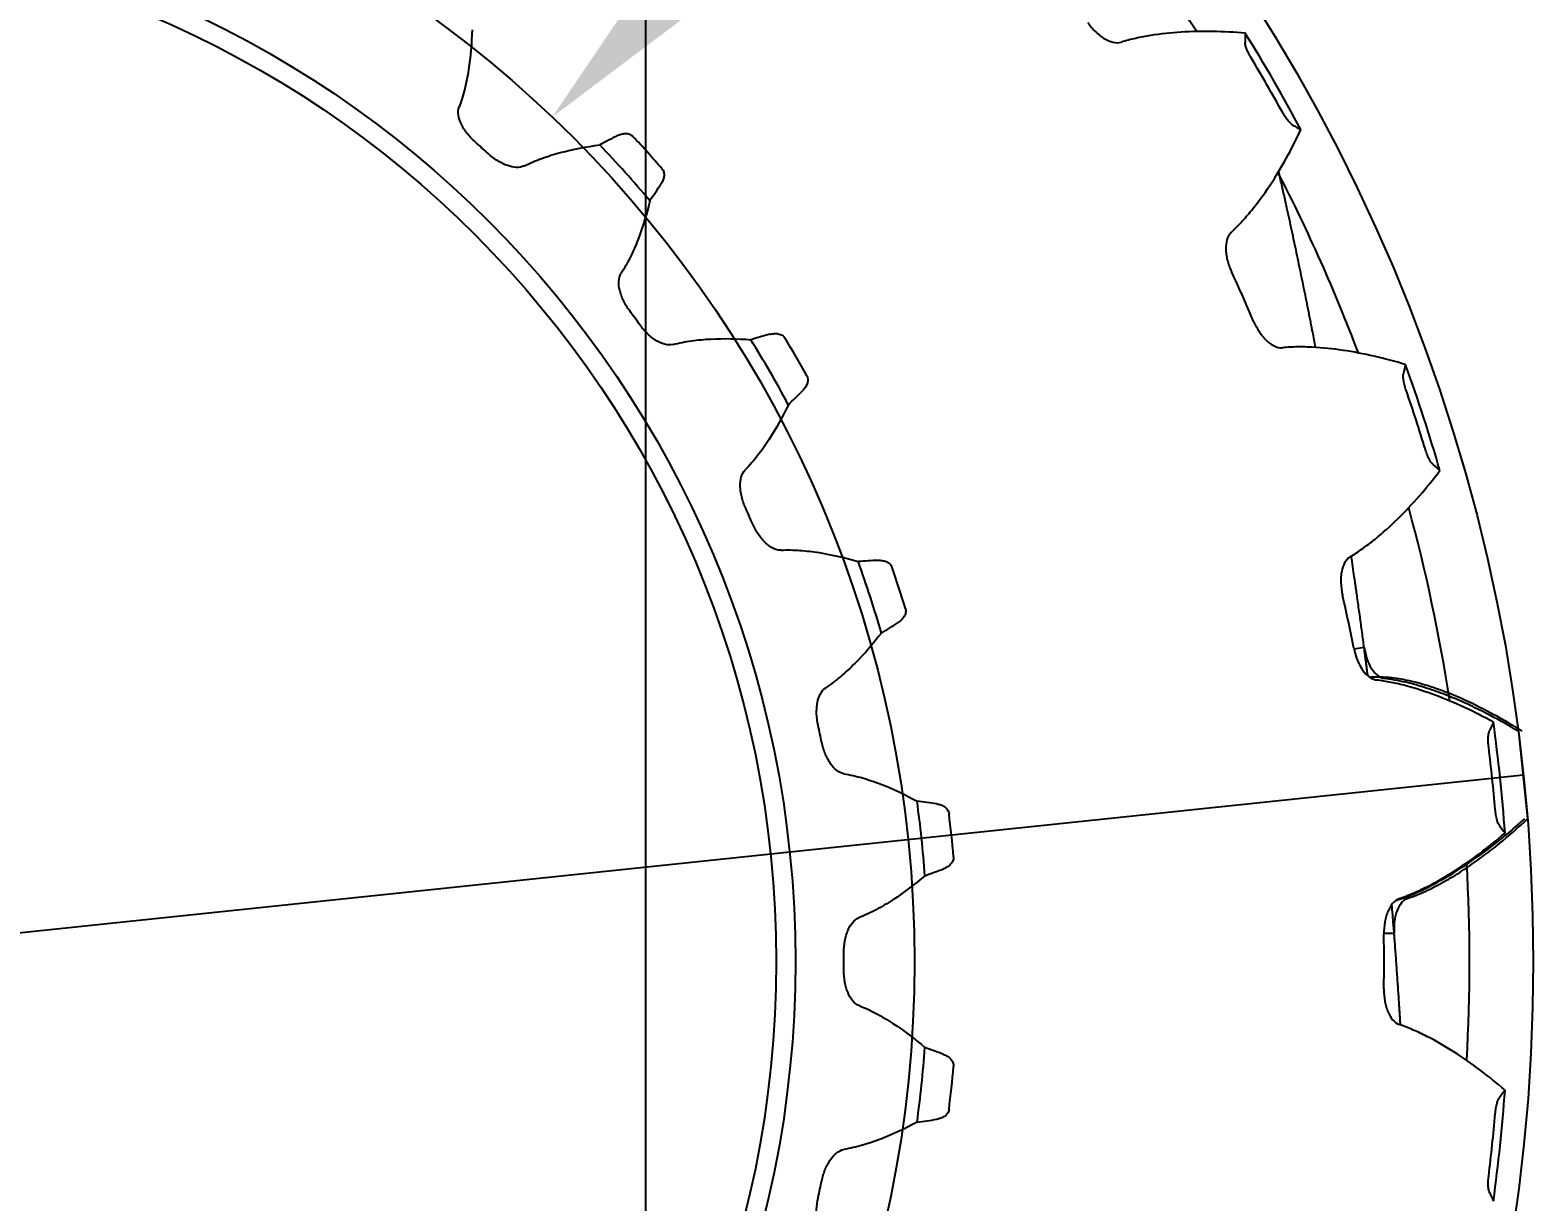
# Model space of a CAD drawing. Header units: inches. Extents: x -116 to 250, y -285 to 80.
# Drawn here: x 23.971 to 25.257, y -192.474 to -191.47 of the extents above; entities that cross this region are included whole.
import ezdxf

# ---------------------------------------------------------------- set-up
doc = ezdxf.new("R2010")
doc.units = ezdxf.units.IN
doc.header["$MEASUREMENT"] = 0
for name, color, linetype in [('LAY0001', 7, 'Continuous'), ('LAYER_CURVE', 7, 'Continuous'), ('LAYER_CUT_FEAT', 7, 'Continuous'), ('trajectories', 3, 'Continuous')]:
    doc.layers.add(name, color=color, linetype=linetype)
doc.dimstyles.get("Standard").update_dxf_attribs({"dimtxt": 0.18, "dimasz": 0.18, "dimexe": 0.18, "dimexo": 0.0625, "dimgap": 0.09, "dimtad": 0, "dimtih": 1, "dimtoh": 1, "dimdec": 4, "dimzin": 0, "dimdsep": 46, "dimtxsty": 'Standard', "dimcen": 0.09, "dimadec": 0, "dimazin": 0, "dimtfac": 1, "dimtdec": 4, "dimtofl": 0, "dimtmove": 0, "dimatfit": 3, "dimfxl": 1, "dimtolj": 1, "dimtzin": 0, "dimarcsym": 0})

# ---------------------------------------------------------------- blocks, each defined once
blk = doc.blocks.new('*D125')
at = {"layer": 'Defpoints', "color": 0, "transparency": 16777216}
for p in [(24.4196, -191.5446), (23.0411, -192.9936)]:
    blk.add_point(p, dxfattribs=at)
at = {"layer": 'trajectories', "color": 0, "lineweight": -2, "transparency": 16777216}
for p, q in [((25.3157, -190.6027), (24.5437, -191.4142)), ((25.4957, -190.6027), (25.3157, -190.6027)), ((23.7304, -192.3591), (23.7304, -192.1791)), ((23.6404, -192.2691), (23.8204, -192.2691))]:
    blk.add_line(p, q, dxfattribs=at)
at = {"layer": 'trajectories', "color": 0, "transparency": 16777216}
blk.add_solid([(24.522, -191.3935), (24.5654, -191.4348), (24.4196, -191.5446)], dxfattribs=at)
at = {"layer": 'trajectories', "color": 0, "transparency": 16777216, "insert": (26.0657, -190.6027), "char_height": 0.18, "attachment_point": 5}
blk.add_mtext('\\A1;∅2.0000', dxfattribs=at)
blk = doc.blocks.new('*D129')
at = {"layer": 'Defpoints', "color": 0, "transparency": 16777216}
for p in [(24.4996, -189.3647), (24.4996, -190.7691), (23.7304, -192.2691)]:
    blk.add_point(p, dxfattribs=at)
at = {"layer": 'trajectories', "color": 0, "lineweight": -2, "transparency": 16777216}
for p, q in [((23.7304, -192.2066), (23.7304, -189.1847)), ((24.4996, -190.7066), (24.4996, -189.1847)), ((23.9104, -189.3647), (24.3196, -189.3647)), ((24.4996, -189.3647), (24.6796, -189.3647))]:
    blk.add_line(p, q, dxfattribs=at)
at = {"layer": 'trajectories', "color": 0, "transparency": 16777216}
for points in [[(23.9104, -189.3347), (23.9104, -189.3947), (23.7304, -189.3647)], [(24.3196, -189.3347), (24.3196, -189.3947), (24.4996, -189.3647)]]:
    blk.add_solid(points, dxfattribs=at)
at = {"layer": 'trajectories', "color": 0, "transparency": 16777216, "insert": (25.2046, -189.3647), "char_height": 0.18, "attachment_point": 5}
blk.add_mtext('\\A1;0.7693', dxfattribs=at)
blk = doc.blocks.new('*D146')
at = {"layer": 'Defpoints', "color": 0, "transparency": 16777216}
for p in [(23.7304, -192.2691), (22.6871, -193.7691), (22.6871, -194.2434)]:
    blk.add_point(p, dxfattribs=at)
at = {"layer": 'trajectories', "color": 0, "lineweight": -2, "transparency": 16777216}
for p, q in [((23.7304, -192.3316), (23.7304, -194.4234)), ((22.6871, -193.8316), (22.6871, -194.4234)), ((22.5071, -194.2434), (22.3271, -194.2434)), ((23.9104, -194.2434), (24.0904, -194.2434))]:
    blk.add_line(p, q, dxfattribs=at)
at = {"layer": 'trajectories', "color": 0, "transparency": 16777216}
for points in [[(22.5071, -194.2134), (22.5071, -194.2734), (22.6871, -194.2434)], [(23.9104, -194.2134), (23.9104, -194.2734), (23.7304, -194.2434)]]:
    blk.add_solid(points, dxfattribs=at)
at = {"layer": 'trajectories', "color": 0, "transparency": 16777216, "insert": (23.2087, -194.2434), "char_height": 0.18, "attachment_point": 5}
blk.add_mtext('\\A1;1.0433', dxfattribs=at)

msp = doc.modelspace()

# ---------------------------------------------------------------- linework, layer by layer
at = {"color": 7, "linetype": 'Continuous'}
msp.add_line((25.12277, -192.02623), (25.12691, -192.02754), dxfattribs=at)
for centre, radius, start, end in [((25.48626, -191.48627), 0.47222, 178.34693, 179.31172), ((23.73036, -192.26909), 1.51084, 28.18699, 31.81301), ((23.73036, -192.26909), 1.50404, 28.9759, 31.0241), ((25.27914, -191.15276), 0.45747, 240.67273, 241.66862), ((23.73036, -192.26909), 0.93948, 47.54746, 48.45254), ((23.73036, -192.26909), 1.40303, 23.04245, 24.95755), ((23.73036, -192.26909), 0.93948, 35.54746, 36.45254), ((25.61065, -191.86845), 0.47222, 166.34693, 167.31172), ((23.73036, -192.26909), 1.51084, 16.18699, 19.81301), ((23.73036, -192.26909), 1.50404, 16.9759, 19.0241), ((25.47739, -191.49917), 0.45747, 228.67273, 229.66862), ((23.73036, -192.26909), 0.93948, 23.54746, 24.45254), ((23.73036, -192.26909), 1.40303, 11.04245, 12.95755), ((25.65285, -192.26814), 0.47222, 154.34693, 155.31172), ((23.73036, -192.26909), 1.51084, 4.18699, 7.81301), ((23.73036, -192.26909), 0.93948, 11.54746, 12.45254), ((23.73036, -192.26909), 1.50404, 4.9759, 7.0241), ((25.59929, -191.87922), 0.45747, 216.67273, 217.66862), ((23.73036, -192.26909), 1.40303, 359.04245, 0.95755), ((23.73036, -192.26909), 0.93948, 359.54746, 0.45254), ((23.73036, -192.26909), 1.51084, 352.18699, 355.81301), ((25.61104, -192.66787), 0.47222, 142.34693, 143.31172), ((23.73036, -192.26909), 1.50404, 352.9759, 355.0241), ((23.73036, -192.26909), 0.93948, 347.54746, 348.45254), ((25.63951, -192.27631), 0.45747, 204.67273, 205.66862)]:
    msp.add_arc(centre, radius, start, end, dxfattribs=at)
for points, knots in [([(24.35076, -191.46994), (24.35046, -191.48142), (24.3491, -191.49845), (24.34474, -191.52044), (24.34159, -191.53093), (24.33968, -191.53597)], [0, 0, 0, 0, 0.512491, 0.7596766, 1, 1, 1, 1]), ([(24.87906, -191.46349), (24.88109, -191.46639), (24.88448, -191.47041), (24.88965, -191.47488), (24.89622, -191.47942), (24.9033, -191.48184), (24.90793, -191.4804)], [0, 0, 0, 0, 0.3042861, 0.4484958, 0.583595, 1, 1, 1, 1]), ([(25.01424, -191.47265), (25.00498, -191.47189), (24.98663, -191.47095), (24.95944, -191.47146), (24.93733, -191.47376), (24.92026, -191.47699), (24.91197, -191.47914), (24.90793, -191.4804)], [0, 0, 0, 0, 0.2600676, 0.5138273, 0.7606619, 0.8813335, 1, 1, 1, 1]), ([(25.01925, -191.49391), (25.01841, -191.49251), (25.01696, -191.48987), (25.01532, -191.48614), (25.01435, -191.48312), (25.01406, -191.48134), (25.01407, -191.4806)], [0, 0, 0, 0, 0.3391728, 0.6275678, 0.8464086, 1, 1, 1, 1]), ([(24.35346, -191.56598), (24.35087, -191.56368), (24.34734, -191.55996), (24.34352, -191.55448), (24.33972, -191.54755), (24.33798, -191.54046), (24.33968, -191.53597)], [0, 0, 0, 0, 0.302187, 0.445692, 0.5804728, 1, 1, 1, 1]), ([(25.05507, -191.55161), (25.05443, -191.55125), (25.05303, -191.5501), (25.05089, -191.54776), (25.04849, -191.54447), (25.04692, -191.54189), (25.04613, -191.54047)], [0, 0, 0, 0, 0.1535913, 0.3724324, 0.6608277, 1, 1, 1, 1]), ([(25.00217, -191.64363), (25.00528, -191.64076), (25.01128, -191.63465), (25.02262, -191.62149), (25.03567, -191.60349), (25.04971, -191.5802), (25.05806, -191.56384), (25.06204, -191.55544)], [0, 0, 0, 0, 0.1186665, 0.2393382, 0.4861728, 0.7399325, 1, 1, 1, 1]), ([(24.39577, -191.58647), (24.39148, -191.58863), (24.38425, -191.58764), (24.37697, -191.58459), (24.37112, -191.58137), (24.36704, -191.57824), (24.36449, -191.57591)], [0, 0, 0, 0, 0.4195272, 0.554308, 0.697813, 1, 1, 1, 1]), ([(24.39577, -191.58647), (24.40058, -191.58405), (24.41069, -191.57982), (24.4321, -191.57318), (24.4489, -191.57005), (24.46028, -191.56856)], [0, 0, 0, 0, 0.2403234, 0.4875091, 1, 1, 1, 1]), ([(24.50335, -191.61639), (24.50068, -191.62756), (24.49581, -191.64394), (24.48697, -191.66454), (24.4817, -191.67414), (24.47879, -191.67867)], [0, 0, 0, 0, 0.512491, 0.7596766, 1, 1, 1, 1]), ([(25.00217, -191.64363), (24.9986, -191.64692), (24.99717, -191.65426), (24.99781, -191.66222), (24.9991, -191.66893), (25.00088, -191.67387), (25.00238, -191.67708)], [0, 0, 0, 0, 0.4164055, 0.5515049, 0.6957146, 1, 1, 1, 1]), ([(24.48603, -191.71089), (24.48398, -191.70811), (24.48129, -191.70373), (24.4787, -191.69757), (24.47642, -191.69001), (24.4762, -191.68272), (24.47879, -191.67867)], [0, 0, 0, 0, 0.302187, 0.445692, 0.5804728, 1, 1, 1, 1]), ([(24.52316, -191.73974), (24.51851, -191.74096), (24.51164, -191.73849), (24.50515, -191.73399), (24.5001, -191.72962), (24.49677, -191.72571), (24.49475, -191.7229)], [0, 0, 0, 0, 0.4195272, 0.554308, 0.697813, 1, 1, 1, 1]), ([(25.02145, -191.71992), (25.02284, -191.72318), (25.02532, -191.72781), (25.02944, -191.73326), (25.03493, -191.73907), (25.04134, -191.74291), (25.04617, -191.74247)], [0, 0, 0, 0, 0.3042861, 0.4484957, 0.5835949, 1, 1, 1, 1]), ([(24.52316, -191.73974), (24.52836, -191.73837), (24.53912, -191.73633), (24.56145, -191.73429), (24.57853, -191.73472), (24.58998, -191.73562)], [0, 0, 0, 0, 0.2403231, 0.487509, 1, 1, 1, 1]), ([(25.15177, -191.75699), (25.14287, -191.75432), (25.12512, -191.74958), (25.09842, -191.74443), (25.07631, -191.74208), (25.05894, -191.7417), (25.05039, -191.74207), (25.04617, -191.74247)], [0, 0, 0, 0, 0.2600676, 0.5138273, 0.7606619, 0.8813335, 1, 1, 1, 1]), ([(25.15225, -191.77882), (25.15172, -191.77728), (25.15086, -191.77439), (25.15002, -191.77041), (25.14971, -191.76725), (25.14979, -191.76545), (25.14996, -191.76473)], [0, 0, 0, 0, 0.3391728, 0.6275678, 0.8464086, 1, 1, 1, 1]), ([(24.62216, -191.79137), (24.61723, -191.80174), (24.60906, -191.81674), (24.59612, -191.83506), (24.58898, -191.84336), (24.58519, -191.84718)], [0, 0, 0, 0, 0.512491, 0.7596766, 1, 1, 1, 1]), ([(25.17529, -191.84271), (25.17474, -191.84222), (25.17361, -191.84081), (25.172, -191.83807), (25.17034, -191.83436), (25.16934, -191.83151), (25.16887, -191.82995)], [0, 0, 0, 0, 0.1535913, 0.3724324, 0.6608277, 1, 1, 1, 1]), ([(24.58557, -191.8802), (24.58414, -191.87705), (24.58243, -191.87221), (24.58117, -191.86565), (24.58052, -191.85778), (24.58181, -191.8506), (24.58519, -191.84718)], [0, 0, 0, 0, 0.3021871, 0.4456921, 0.5804729, 1, 1, 1, 1]), ([(25.10441, -191.92172), (25.10806, -191.91956), (25.1152, -191.91484), (25.12903, -191.90432), (25.14553, -191.88942), (25.1641, -191.86956), (25.17568, -191.85529), (25.18131, -191.84791)], [0, 0, 0, 0, 0.1186665, 0.2393382, 0.4861728, 0.7399325, 1, 1, 1, 1]), ([(24.61589, -191.91614), (24.61109, -191.91636), (24.60489, -191.91252), (24.59948, -191.90677), (24.59544, -191.90144), (24.59299, -191.89693), (24.59161, -191.89376)], [0, 0, 0, 0, 0.4195272, 0.554308, 0.697813, 1, 1, 1, 1]), ([(24.61589, -191.91614), (24.62127, -191.91588), (24.63222, -191.91612), (24.65448, -191.91877), (24.6711, -191.92274), (24.68211, -191.926)], [0, 0, 0, 0, 0.2403234, 0.4875091, 1, 1, 1, 1]), ([(25.10441, -191.92172), (25.10025, -191.9242), (25.09732, -191.93108), (25.09629, -191.939), (25.09616, -191.94583), (25.09687, -191.95104), (25.09767, -191.95449)], [0, 0, 0, 0, 0.4164051, 0.5515043, 0.6957139, 1, 1, 1, 1]), ([(24.702, -191.98723), (24.69501, -191.99634), (24.6839, -192.00932), (24.66744, -192.02454), (24.65873, -192.03118), (24.65423, -192.03413)], [0, 0, 0, 0, 0.512491, 0.7596766, 1, 1, 1, 1]), ([(25.10742, -192.00036), (25.10798, -192.00326), (25.10952, -192.00883), (25.11298, -192.01633), (25.1173, -192.02234), (25.12092, -192.02528), (25.12277, -192.02623)], [0, 0, 0, 0, 0.2871832, 0.5575101, 0.7973347, 1, 1, 1, 1]), ([(24.64774, -192.06651), (24.64699, -192.06313), (24.64632, -192.05804), (24.64646, -192.05136), (24.64745, -192.04353), (24.65021, -192.03677), (24.65423, -192.03413)], [0, 0, 0, 0, 0.302187, 0.445692, 0.5804728, 1, 1, 1, 1]), ([(25.22718, -192.0637), (25.21903, -192.05925), (25.20265, -192.05092), (25.17761, -192.04033), (25.15647, -192.03344), (25.13956, -192.02945), (25.13112, -192.02804), (25.12691, -192.02754)], [0, 0, 0, 0, 0.2600676, 0.5138273, 0.7606619, 0.8813335, 1, 1, 1, 1]), ([(25.22311, -192.08516), (25.22291, -192.08355), (25.22267, -192.08054), (25.22268, -192.07647), (25.22303, -192.07332), (25.22349, -192.07157), (25.2238, -192.0709)], [0, 0, 0, 0, 0.3391728, 0.6275678, 0.8464086, 1, 1, 1, 1]), ([(24.66992, -192.10796), (24.66518, -192.10718), (24.65991, -192.10213), (24.65581, -192.09538), (24.65298, -192.08934), (24.65152, -192.08441), (24.65083, -192.08102)], [0, 0, 0, 0, 0.4195272, 0.554308, 0.697813, 1, 1, 1, 1]), ([(24.66992, -192.10796), (24.67524, -192.10883), (24.68589, -192.11134), (24.70712, -192.11856), (24.72255, -192.1259), (24.73264, -192.13138)], [0, 0, 0, 0, 0.2403234, 0.4875091, 1, 1, 1, 1]), ([(25.23237, -192.15244), (25.23193, -192.15185), (25.23111, -192.15024), (25.23011, -192.14722), (25.22926, -192.14324), (25.22887, -192.14025), (25.22873, -192.13863)], [0, 0, 0, 0, 0.1535913, 0.3724324, 0.6608277, 1, 1, 1, 1]), ([(25.14661, -192.21499), (25.15062, -192.21364), (25.15859, -192.2105), (25.1743, -192.20308), (25.19354, -192.19195), (25.21584, -192.17638), (25.23013, -192.16483), (25.23717, -192.15878)], [0, 0, 0, 0, 0.1186665, 0.2393382, 0.4861728, 0.7399325, 1, 1, 1, 1]), ([(24.73937, -192.1954), (24.73064, -192.20286), (24.71707, -192.21325), (24.69781, -192.22472), (24.68791, -192.22939), (24.68289, -192.23135)], [0, 0, 0, 0, 0.512491, 0.7596766, 1, 1, 1, 1]), ([(25.14661, -192.21499), (25.14202, -192.21655), (25.13772, -192.22267), (25.13507, -192.23021), (25.13352, -192.23686), (25.13314, -192.2421), (25.1332, -192.24564)], [0, 0, 0, 0, 0.4164048, 0.5515044, 0.6957133, 1, 1, 1, 1]), ([(24.66981, -192.26167), (24.66978, -192.25821), (24.67019, -192.25309), (24.67171, -192.24658), (24.67431, -192.23913), (24.67842, -192.23309), (24.68289, -192.23135)], [0, 0, 0, 0, 0.3021869, 0.4456912, 0.5804725, 1, 1, 1, 1]), ([(24.68289, -192.30683), (24.67842, -192.30508), (24.67431, -192.29905), (24.67171, -192.29159), (24.67019, -192.28509), (24.66978, -192.27997), (24.66981, -192.27651)], [0, 0, 0, 0, 0.4195272, 0.554308, 0.697813, 1, 1, 1, 1]), ([(25.1332, -192.29253), (25.13314, -192.29608), (25.13352, -192.30132), (25.13507, -192.30797), (25.13772, -192.31551), (25.14202, -192.32163), (25.14661, -192.32318)], [0, 0, 0, 0, 0.3042861, 0.4484957, 0.5835949, 1, 1, 1, 1]), ([(24.68289, -192.30683), (24.68791, -192.30878), (24.69781, -192.31346), (24.71707, -192.32493), (24.73064, -192.33531), (24.73937, -192.34277)], [0, 0, 0, 0, 0.2403234, 0.4875091, 1, 1, 1, 1]), ([(25.23717, -192.3794), (25.23013, -192.37334), (25.21584, -192.3618), (25.19354, -192.34623), (25.1743, -192.33509), (25.15859, -192.32767), (25.15062, -192.32454), (25.14661, -192.32318)], [0, 0, 0, 0, 0.2600676, 0.5138273, 0.7606619, 0.8813335, 1, 1, 1, 1]), ([(25.22873, -192.39954), (25.22887, -192.39792), (25.22926, -192.39493), (25.23011, -192.39095), (25.23111, -192.38794), (25.23193, -192.38632), (25.23237, -192.38573)], [0, 0, 0, 0, 0.3391728, 0.6275678, 0.8464086, 1, 1, 1, 1]), ([(24.73264, -192.40679), (24.72255, -192.41228), (24.70712, -192.41961), (24.68589, -192.42683), (24.67524, -192.42935), (24.66992, -192.43021)], [0, 0, 0, 0, 0.512491, 0.7596766, 1, 1, 1, 1]), ([(24.65083, -192.45715), (24.65152, -192.45376), (24.65298, -192.44884), (24.65581, -192.44279), (24.65991, -192.43604), (24.66518, -192.43099), (24.66992, -192.43021)], [0, 0, 0, 0, 0.302187, 0.445692, 0.5804728, 1, 1, 1, 1]), ([(25.2238, -192.46728), (25.22349, -192.46661), (25.22303, -192.46486), (25.22268, -192.4617), (25.22267, -192.45763), (25.22291, -192.45463), (25.22311, -192.45301)], [0, 0, 0, 0, 0.1535913, 0.3724324, 0.6608277, 1, 1, 1, 1]), ([(24.65423, -192.50404), (24.65021, -192.50141), (24.64745, -192.49465), (24.64646, -192.48682), (24.64632, -192.48014), (24.64699, -192.47505), (24.64774, -192.47167)], [0, 0, 0, 0, 0.4195272, 0.554308, 0.697813, 1, 1, 1, 1])]:
    msp.add_open_spline(points, degree=3, knots=knots, dxfattribs=at)
at = {"layer": 'LAY0001', "color": 7, "linetype": 'Continuous'}
msp.add_circle((23.73036, -192.26909), 0.8814, dxfattribs=at)
at = {"layer": 'LAYER_CURVE', "color": 4, "linetype": 'Continuous'}
for p, q in [((25.01416, -191.47261), (25.01414, -191.47252)), ((25.10524, -191.92159), (25.1052, -191.92126)), ((25.11625, -191.99952), (25.10758, -192.00121)), ((25.25674, -192.14647), (25.24888, -192.07167)), ((25.13318, -192.24477), (25.14201, -192.24462)), ((25.14747, -192.32347), (25.14745, -192.32313))]:
    msp.add_line(p, q, dxfattribs=at)
at = {"layer": 'LAYER_CURVE', "color": 40, "linetype": 'Continuous'}
for p, q in [((25.25295, -192.10906), (23.73036, -192.26909)), ((25.14649, -192.21563), (25.1468, -192.21553))]:
    msp.add_line(p, q, dxfattribs=at)
at = {"layer": 'LAYER_CURVE', "color": 4, "linetype": 'Continuous'}
msp.add_circle((23.73036, -192.26909), 1.53097, dxfattribs=at)
for start, end in [(32.71428, 39.2858), (20.71428, 27.2858), (8.71428, 15.2858), (356.71428, 3.2858)]:
    msp.add_arc((23.73036, -192.26909), 1.47638, start, end, dxfattribs=at)
at = {"layer": 'LAYER_CURVE', "color": 40, "linetype": 'Continuous'}
for centre, radius, start, end in [((24.88844, -191.73508), 0.55057, 309.45691, 311.60686), ((25.10369, -192.08723), 0.13534, 287.21467, 288.43446)]:
    msp.add_arc(centre, radius, start, end, dxfattribs=at)
at = {"layer": 'LAYER_CURVE', "color": 4, "linetype": 'Continuous'}
for points, knots in [([(25.07461, -191.74213), (25.07419, -191.73997), (25.07336, -191.73568), (25.0723, -191.73021), (25.0716, -191.72657), (25.07114, -191.7242), (25.07045, -191.72076), (25.06967, -191.71683), (25.06838, -191.71033), (25.06679, -191.70227), (25.06416, -191.68938), (25.06088, -191.67326), (25.0568, -191.654), (25.05368, -191.63954), (25.0516, -191.62996), (25.05072, -191.62589), (25.05005, -191.62281), (25.04922, -191.6191), (25.0477, -191.6123), (25.04555, -191.60274), (25.04383, -191.59505), (25.04297, -191.59121)], [0, 0, 0, 0, 0.0625, 0.125, 0.15625, 0.171875, 0.1875, 0.21875, 0.25, 0.3125, 0.375, 0.5, 0.625, 0.75, 0.78125, 0.8125, 0.828125, 0.84375, 0.875, 0.9375, 1, 1, 1, 1]), ([(25.1194, -192.02379), (25.11926, -192.02269), (25.11898, -192.02051), (25.11862, -192.01769), (25.11839, -192.0159), (25.11822, -192.01459), (25.1179, -192.01218), (25.11756, -192.00954), (25.11698, -192.00511), (25.11627, -191.99964), (25.11509, -191.99086), (25.11362, -191.97989), (25.11179, -191.96675), (25.11039, -191.95687), (25.10946, -191.95034), (25.10906, -191.94753), (25.10877, -191.94548), (25.10836, -191.94272), (25.1076, -191.93754), (25.10653, -191.93033), (25.10567, -191.9245), (25.10524, -191.92159)], [0, 0, 0, 0, 0.0625, 0.125, 0.15625, 0.171875, 0.1875, 0.21875, 0.25, 0.3125, 0.375, 0.5, 0.625, 0.75, 0.78125, 0.8125, 0.828125, 0.84375, 0.875, 0.9375, 1, 1, 1, 1]), ([(25.11625, -191.99952), (25.1169, -192.00292), (25.11829, -192.00976), (25.12246, -192.01822), (25.12694, -192.02319), (25.13077, -192.02559), (25.13277, -192.02597), (25.13376, -192.02626)], [0, 0, 0, 0, 0.25, 0.5, 0.75, 0.875, 1, 1, 1, 1]), ([(25.24888, -192.07167), (25.23949, -192.06603), (25.22515, -192.058), (25.20557, -192.04844), (25.19002, -192.04169), (25.1736, -192.03554), (25.15925, -192.03122), (25.14709, -192.02837), (25.13949, -192.02699), (25.135, -192.0264), (25.13376, -192.02626)], [0, 0, 0, 0, 0.2482299, 0.3772948, 0.5120444, 0.6532458, 0.8035438, 0.8834577, 0.9679176, 1, 1, 1, 1]), ([(25.15358, -192.21483), (25.15476, -192.21443), (25.15903, -192.21292), (25.16617, -192.20999), (25.17748, -192.20467), (25.19062, -192.19746), (25.2054, -192.18804), (25.21921, -192.1782), (25.23638, -192.16478), (25.24873, -192.15395), (25.25674, -192.14647)], [0, 0, 0, 0, 0.0320824, 0.1165423, 0.1964562, 0.3467542, 0.4879556, 0.6227052, 0.7517701, 1, 1, 1, 1]), ([(25.15358, -192.21483), (25.15268, -192.21531), (25.15083, -192.21607), (25.14757, -192.21923), (25.14424, -192.22485), (25.14235, -192.23264), (25.14178, -192.23933), (25.14197, -192.24287), (25.14201, -192.24462)], [0, 0, 0, 0, 0.125, 0.25, 0.5, 0.75, 0.875, 1, 1, 1, 1]), ([(25.14745, -192.32313), (25.14738, -192.32203), (25.14725, -192.31985), (25.14707, -192.31701), (25.14696, -192.31521), (25.14688, -192.3139), (25.14672, -192.31147), (25.14655, -192.30882), (25.14626, -192.30436), (25.14591, -192.29887), (25.14532, -192.29003), (25.14457, -192.279), (25.14361, -192.26577), (25.14286, -192.25581), (25.14236, -192.24922), (25.14214, -192.2464), (25.14199, -192.24433), (25.14177, -192.24154), (25.14134, -192.23632), (25.14076, -192.22904), (25.14028, -192.22316), (25.14005, -192.22023)], [0, 0, 0, 0, 0.0625, 0.125, 0.15625, 0.171875, 0.1875, 0.21875, 0.25, 0.3125, 0.375, 0.5, 0.625, 0.75, 0.78125, 0.8125, 0.828125, 0.84375, 0.875, 0.9375, 1, 1, 1, 1])]:
    msp.add_open_spline(points, degree=3, knots=knots, dxfattribs=at)
at = {"layer": 'LAYER_CURVE', "color": 40, "linetype": 'Continuous'}
for points, knots in [([(25.12166, -192.02508), (25.12237, -192.02499), (25.12543, -192.02466), (25.13182, -192.02468), (25.14242, -192.02555), (25.15701, -192.02825), (25.17562, -192.03347), (25.19806, -192.04204), (25.22071, -192.05304), (25.23857, -192.06323), (25.24833, -192.0693), (25.25159, -192.07139)], [0, 0, 0, 0, 0.0092707, 0.0410306, 0.1009358, 0.1943011, 0.3262713, 0.5017475, 0.725343, 0.9084477, 1, 1, 1, 1]), ([(25.1468, -192.21553), (25.15173, -192.21387), (25.16293, -192.20938), (25.181, -192.20033), (25.20274, -192.18712), (25.2222, -192.17312), (25.23417, -192.16359), (25.23832, -192.16018)], [0, 0, 0, 0, 0.1230264, 0.3005584, 0.5366167, 0.8374071, 1, 1, 1, 1])]:
    msp.add_open_spline(points, degree=3, knots=knots, dxfattribs=at)
at = {"layer": 'LAYER_CUT_FEAT', "color": 7, "linetype": 'Continuous'}
msp.add_circle((23.73036, -192.26909), 0.89786, dxfattribs=at)
for centre, radius, start, end in [((25.21338, -192.98265), 1.60213, 117.42741, 118.03817), ((23.6341, -192.35576), 1.16698, 41.08956, 42.91044), ((23.73036, -192.26909), 1.01169, 40.17688, 43.82312), ((23.17572, -190.71961), 1.60213, 325.96183, 326.57259), ((25.03261, -193.27539), 1.60213, 105.42741, 106.03817), ((23.73036, -192.26909), 1.01169, 28.17688, 31.82312), ((23.61819, -192.33385), 1.16698, 29.08956, 30.91044), ((23.51, -190.63815), 1.60213, 313.96183, 314.57259), ((24.79493, -193.52416), 1.60213, 93.42741, 94.03817), ((23.73036, -192.26909), 1.01169, 16.17688, 19.82312), ((23.60717, -192.30911), 1.16698, 17.08956, 18.91044), ((23.8539, -190.62798), 1.60213, 301.96183, 302.57259), ((24.51072, -193.71807), 1.60213, 81.42741, 82.03817), ((23.73036, -192.26909), 1.01169, 4.17688, 7.82312), ((23.60154, -192.28263), 1.16698, 5.08956, 6.91044), ((24.19241, -190.68953), 1.60213, 289.96183, 290.57259), ((23.73036, -192.26909), 1.01169, 352.17688, 355.82312), ((24.19241, -193.84865), 1.60213, 69.42741, 70.03817), ((23.60154, -192.25555), 1.16698, 353.08956, 354.91044), ((24.51072, -190.82011), 1.60213, 277.96183, 278.57259)]:
    msp.add_arc(centre, radius, start, end, dxfattribs=at)
for points, knots in [([(24.4754, -191.56061), (24.47645, -191.56006), (24.47868, -191.55916), (24.48224, -191.55856), (24.48587, -191.55902), (24.48801, -191.56034), (24.48882, -191.56122)], [0, 0, 0, 0, 0.2489724, 0.4986051, 0.7490518, 1, 1, 1, 1]), ([(24.51364, -191.58878), (24.51443, -191.58968), (24.51551, -191.59194), (24.5156, -191.5956), (24.51462, -191.59908), (24.51349, -191.6012), (24.51284, -191.60219)], [0, 0, 0, 0, 0.2509482, 0.5013952, 0.7510282, 1, 1, 1, 1]), ([(24.60642, -191.73099), (24.60756, -191.73068), (24.60993, -191.73026), (24.61354, -191.73041), (24.61699, -191.73162), (24.61881, -191.73335), (24.61942, -191.73438)], [0, 0, 0, 0, 0.2489724, 0.4986051, 0.7490518, 1, 1, 1, 1]), ([(24.63797, -191.76649), (24.63855, -191.76754), (24.63914, -191.76998), (24.63846, -191.77358), (24.63678, -191.77678), (24.63524, -191.77862), (24.63439, -191.77945)], [0, 0, 0, 0, 0.2509482, 0.5013952, 0.7510282, 1, 1, 1, 1]), ([(24.69915, -191.92489), (24.70034, -191.92482), (24.70273, -191.92491), (24.70624, -191.9258), (24.70936, -191.9277), (24.71078, -191.92977), (24.71117, -191.93091)], [0, 0, 0, 0, 0.2489724, 0.4986051, 0.7490518, 1, 1, 1, 1]), ([(24.72263, -191.96618), (24.72298, -191.96732), (24.72305, -191.96983), (24.72164, -191.97321), (24.71933, -191.97599), (24.71744, -191.97747), (24.71644, -191.97811)], [0, 0, 0, 0, 0.2509482, 0.5013952, 0.7510282, 1, 1, 1, 1]), ([(24.74954, -192.13384), (24.75072, -192.13401), (24.75305, -192.13459), (24.75629, -192.1362), (24.75895, -192.13871), (24.7599, -192.14103), (24.76005, -192.14222)], [0, 0, 0, 0, 0.2489724, 0.4986051, 0.7490518, 1, 1, 1, 1]), ([(24.76392, -192.1791), (24.76403, -192.18029), (24.76358, -192.18276), (24.7615, -192.18577), (24.75866, -192.18801), (24.7565, -192.18907), (24.75539, -192.18948)], [0, 0, 0, 0, 0.2509482, 0.5013952, 0.7510282, 1, 1, 1, 1]), ([(24.75539, -192.34869), (24.7565, -192.34911), (24.75866, -192.35016), (24.7615, -192.3524), (24.76358, -192.35541), (24.76403, -192.35788), (24.76392, -192.35907)], [0, 0, 0, 0, 0.2489724, 0.4986051, 0.7490518, 1, 1, 1, 1]), ([(24.76005, -192.39596), (24.7599, -192.39715), (24.75895, -192.39947), (24.75629, -192.40198), (24.75305, -192.40358), (24.75072, -192.40416), (24.74954, -192.40434)], [0, 0, 0, 0, 0.2509482, 0.5013952, 0.7510282, 1, 1, 1, 1])]:
    msp.add_open_spline(points, degree=3, knots=knots, dxfattribs=at)
at = {"layer": 'trajectories'}
msp.add_line((24.49961, -190.76909), (24.49961, -193.76909), dxfattribs=at)
msp.add_circle((23.73036, -192.26909), 1, dxfattribs=at)

# ---------------------------------------------------------------- dimensions: what is measured, and where the dimension line sits
for base, p2, picture, middle in [((24.4996135243, -189.3647279006), (24.4996135243, -190.7690871786), '*D129', (25.2046135243, -189.3647279006)), ((22.6871135243, -194.243385671), (22.6871135243, -193.7690871786), '*D146', (23.2087385243, -194.243385671))]:
    dim = msp.add_linear_dim(base=base, p1=(23.7303635243, -192.2690871786), p2=p2, dimstyle='Standard', dxfattribs=at)
    dim.commit()
    dim.dimension.update_dxf_attribs({"geometry": picture, "text_midpoint": middle})
dim = msp.add_diameter_dim_2p(p1=(23.04109, -192.99359), p2=(24.41963, -191.54458), dimstyle='Standard', dxfattribs=at)
dim.commit()
dim.dimension.update_dxf_attribs({"geometry": '*D125', "text_midpoint": (26.06569, -190.60271), "dimtype": 163})

doc.saveas('drawing.dxf')
